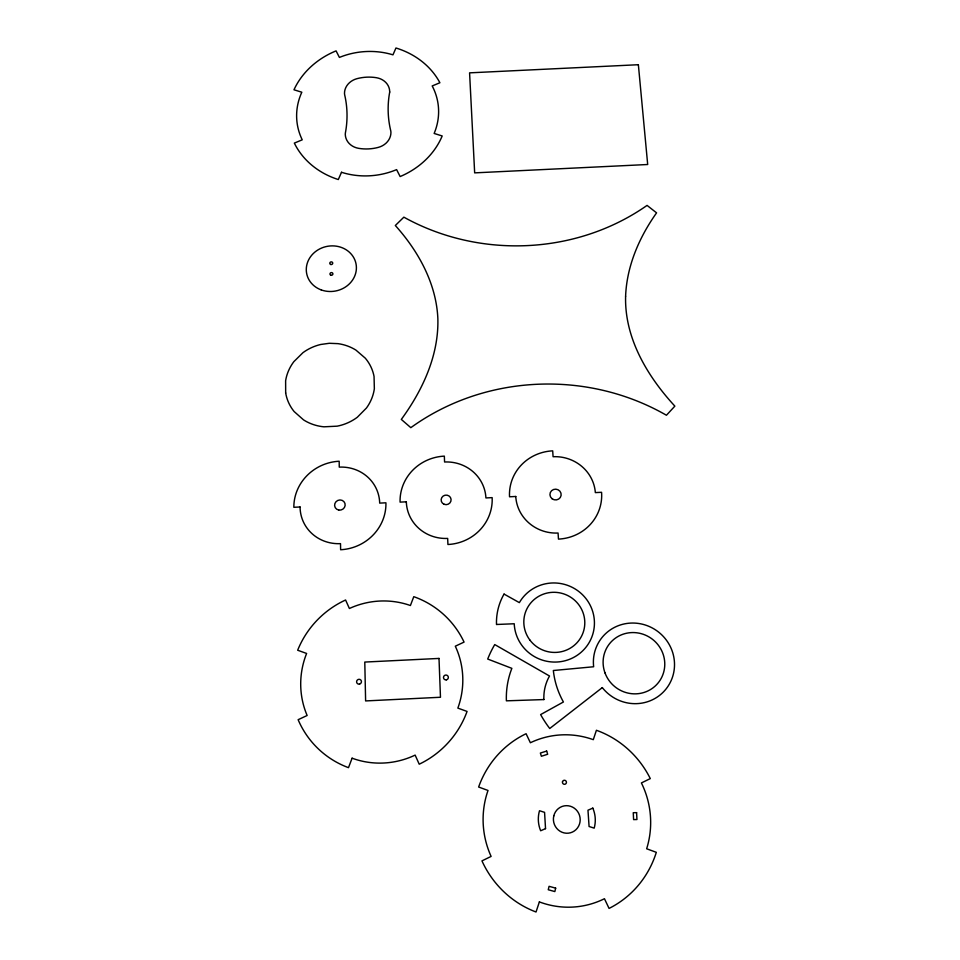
<?xml version="1.0" encoding="UTF-8"?>
<svg xmlns="http://www.w3.org/2000/svg" width="960" height="960" viewBox="0 0 960 960"><rect width="100%" height="100%" fill="white"/><g stroke="black" fill="none" stroke-linecap="round" stroke-linejoin="round"><path stroke-width="1.44" d="M496.596 624.48L514.224 623.76A40.236 39.468 21.4 0 0 569.28 659.412A40.236 39.468 21.4 0 0 584.484 596.82A40.236 39.468 21.4 0 0 519.36 602.628L504.084 594.096M285.672 393L285.624 380.736A45.924 42.54 -15 0 1 293.844 361.668L302.976 352.656A45.66 42.3 -15 0 1 320.7 344.484L329.328 343.284L337.98 343.644A45.66 42.3 -15.1 0 1 355.908 350.088L365.304 358.188A45.924 42.54 -15.1 0 1 374.052 376.44L374.352 388.692A45.912 42.516 -15.1 0 1 366.444 408.024L357.3 417.264A45.876 42.492 -15 0 1 337.152 426.168L323.916 426.816A45.876 42.492 -15 0 1 303.54 419.88L294.132 411.54A45.9 42.516 -14.9 0 1 285.684 393M496.5 624.48A59.28 58.152 21.8 0 1 504.048 594.072M625.608 296.244C624.432 338.064 647.376 376.308 674.856 406.128L666.444 415.248C587.364 369.768 484.944 374.052 410.82 427.668L401.316 419.412C422.652 390.228 438.984 355.164 437.844 318.312C436.212 283.308 418.32 251.1 395.328 225.504L403.86 217.164C479.34 259.056 576.156 255.036 647.064 205.404L656.58 212.856C639.252 237.252 626.76 266.028 625.608 296.244M389.712 92.04L389.592 92.7A120.6 105.468 -0.6 0 0 390.732 130.74L390.936 132.084A17.16 15.048 -7 0 1 378.276 147.396A41.064 35.844 -7.1 0 1 358.668 148.344A17.16 15.048 -7.5 0 1 345.276 134.28L345.396 132.924A121.308 104.964 -13.1 0 0 344.676 94.872L344.496 93.552A16.98 14.748 -7.1 0 1 357.108 78.636A41.064 35.844 -7.1 0 1 376.368 77.7A16.98 14.748 -6.6 0 1 389.688 91.368L389.712 92.04M555.672 888.144L554.844 891.576L548.256 889.74L549.084 886.32L555.672 888.144M539.376 901.908L536.028 912A96.792 93.6 74.2 0 1 481.956 860.88L491.112 856.416A86.412 83.568 74.2 0 1 488.016 790.464L478.632 787.02A96.792 93.6 74.2 0 1 526.08 733.716L530.376 742.752A86.412 83.568 74.2 0 1 593.292 739.668L596.412 730.272A96.792 93.6 74.2 0 1 650.292 778.596L641.4 782.94A86.412 83.568 74.2 0 1 646.656 848.772L656.316 852.324A96.792 93.6 74.2 0 1 609.06 908.412L604.452 898.716A86.412 83.568 74.2 0 1 539.376 901.908M352.104 758.184L348.48 767.664A91.884 89.7 -45.4 0 1 298.128 719.7L307.14 715.488A82.032 80.088 -45.4 0 1 306.612 653.46L297.672 650.232A91.884 89.7 -45.4 0 1 345.588 600L349.392 608.496A82.032 80.088 -45.4 0 1 410.4 605.52L413.784 596.676A91.884 89.7 -45.4 0 1 464.064 642.096L455.304 646.2A82.032 80.088 -45.4 0 1 457.86 708.108L467.064 711.432A91.884 89.7 -45.4 0 1 419.22 764.196L415.14 755.1A82.032 80.088 -45.4 0 1 352.104 758.184M341.496 172.284L338.304 179.544A79.668 69.552 -7.1 0 1 294.336 143.1L302.232 139.824A71.124 62.088 -7.1 0 1 301.824 92.22L293.976 89.784A79.668 69.552 -7.1 0 1 336.084 50.88L339.408 57.42A71.124 62.088 -7.1 0 1 392.964 54.84L395.964 48A79.668 69.552 -7.1 0 1 439.896 82.752L432.192 85.944A71.124 62.088 -7.1 0 1 434.148 133.452L442.188 135.96A79.668 69.552 -7.1 0 1 400.14 176.556L396.6 169.62A71.124 62.088 -7.1 0 1 341.496 172.284M602.304 687.6L549.744 728.496A108.468 105.12 39.5 0 1 540.624 714.588L563.412 701.988A82.152 79.62 39.4 0 1 553.344 670.512L593.652 666.756A41.076 39.804 39.3 0 1 642.864 624.312A41.076 39.804 39.3 0 1 668.364 685.752A41.076 39.804 39.3 0 1 602.304 687.6M545.532 828.648L540.66 830.76A29.376 28.404 74.1 0 1 539.508 810.732L544.572 812.352L545.532 828.648M592.812 808.116L587.976 810.216L589.08 826.512L594.192 828.132A29.376 28.404 74.1 0 0 592.812 808.116M546.66 751.068L540.372 753.048L541.38 756.252L547.668 754.272L546.66 751.068M638.364 64.716L469.584 72.852L474.66 172.872L647.688 164.508L638.364 64.716M300.072 506.988L293.844 507.288A46.344 43.992 -21 0 1 339.168 461.244L339.264 467.124A40.068 38.04 -21 0 1 379.692 503.112L385.92 502.8A46.344 43.992 -21 0 1 340.62 549.732L340.512 543.636A40.068 38.04 -21 0 1 300.072 506.988M406.32 501.816L400.08 502.116A46.104 44.208 -8.1 0 1 444.336 456.132L444.576 462A39.864 38.22 -8.1 0 1 485.916 497.94L492.144 497.628A46.104 44.208 -8.1 0 1 447.924 544.5L447.672 538.416A39.864 38.22 -8.1 0 1 406.32 501.816M515.76 496.476L509.532 496.788A46.14 44.148 7.8 0 1 552.696 450.852L553.08 456.72A39.9 38.172 7.8 0 1 595.344 492.6L601.572 492.3A46.14 44.148 7.8 0 1 558.468 539.112L558.072 533.028A39.9 38.172 7.8 0 1 515.76 496.476M439.008 658.428L364.788 662.064L365.616 700.932L440.472 697.26L439.008 658.428M543.888 699.564L506.388 700.836A82.632 80.892 48 0 1 511.86 668.352L487.704 659.04A109.092 106.8 48.2 0 1 494.736 644.568L549.516 676.02A44.616 43.68 47.9 0 0 543.888 699.564M636.6 812.64L633.252 812.712L633.6 819.6L636.948 819.528L636.6 812.64M562.5 781.752A2.04 1.992 70.4 0 0 564.984 784.248A2.04 1.992 70.4 0 0 565.824 780.84A2.04 1.992 70.4 0 0 562.5 781.752M553.788 815.904A13.824 13.368 74.1 0 0 570.492 832.776A13.824 13.368 74.1 0 0 576.096 809.7A13.824 13.368 74.1 0 0 553.788 815.904M605.028 672.984A31.212 30.252 39.3 0 0 657.684 683.472A31.212 30.252 39.3 0 0 639.108 633.168A31.212 30.252 39.3 0 0 605.028 672.984M529.908 640.092A30.576 30 21.4 0 0 582.348 634.536A30.576 30 21.4 0 0 550.656 592.464A30.576 30 21.4 0 0 529.908 640.092M321.252 289.92A25.152 22.716 -11.4 0 0 356.256 265.308A25.152 22.716 -11.4 0 0 316.524 250.836A25.152 22.716 -11.4 0 0 321.252 289.92M338.688 510.048A5.328 5.064 -21 0 0 344.952 503.4A5.328 5.064 -21 0 0 336.012 501.708A5.328 5.064 -21 0 0 338.688 510.048M444.12 504.288A4.992 4.788 -8.1 0 0 451.068 499.284A4.992 4.788 -8.1 0 0 443.16 496.056A4.992 4.788 -8.1 0 0 444.12 504.288M552.048 498.72A5.616 5.376 7.8 0 0 561.108 495.42A5.616 5.376 7.8 0 0 553.512 489.516A5.616 5.376 7.8 0 0 552.048 498.72M359.532 684.084A2.472 2.4 -45.5 0 0 360.828 680.04A2.472 2.4 -45.5 0 0 356.712 681.036A2.472 2.4 -45.5 0 0 359.532 684.084M330.9 275.208A1.476 1.344 -11.5 0 0 332.88 273.672A1.476 1.344 -11.5 0 0 330.492 272.928A1.476 1.344 -11.5 0 0 330.9 275.208M330.732 264.48A1.476 1.332 -11.2 0 0 332.712 262.956A1.476 1.332 -11.2 0 0 330.336 262.2A1.476 1.332 -11.2 0 0 330.732 264.48M446.304 679.86A2.448 2.424 -42.5 0 0 447.804 675.912A2.448 2.424 -42.5 0 0 443.64 676.62A2.448 2.424 -42.5 0 0 446.304 679.86"/></g></svg>
